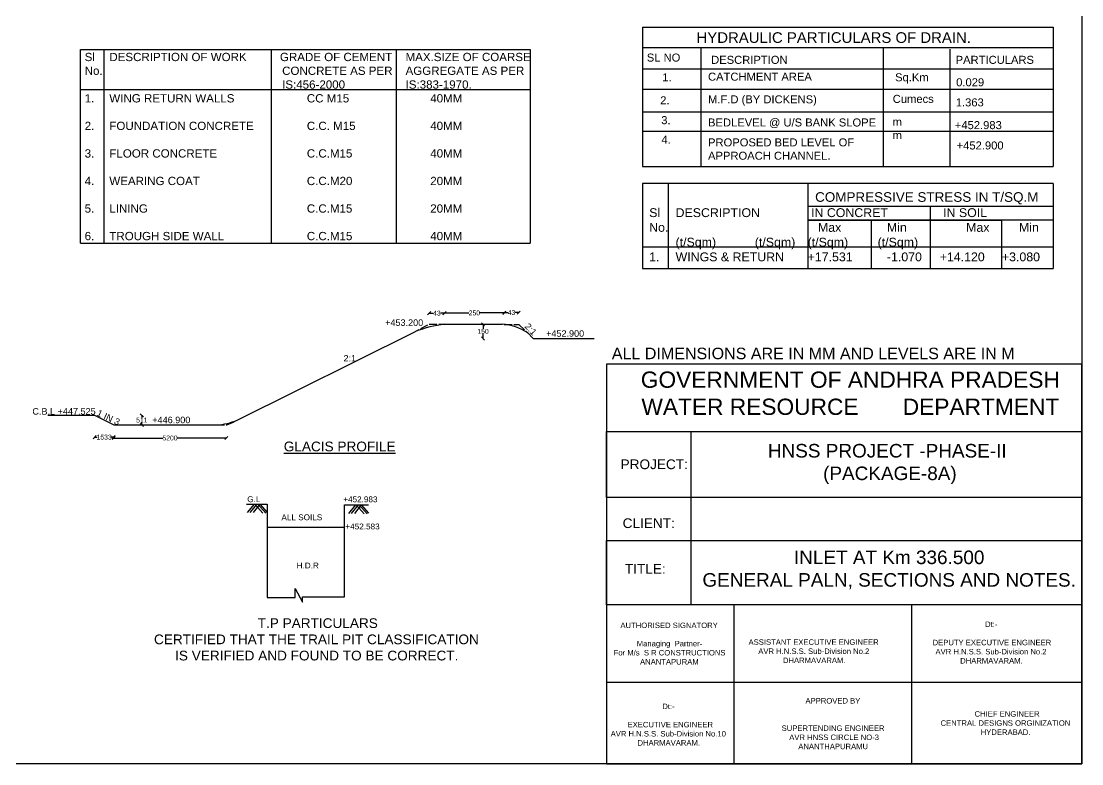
# Model space of a CAD drawing. Header units: millimetres. Extents: x 5124 to 3346086, y 2311 to 45968935.
# Drawn here: x 3313183 to 3345871, y 45924010 to 45946910 of the extents above; entities that cross this region are included whole.
import ezdxf

# ---------------------------------------------------------------- set-up
doc = ezdxf.new("R2010")
doc.units = ezdxf.units.MM
doc.header["$MEASUREMENT"] = 0
doc.linetypes.add('ACAD_ISO02W100', pattern=[15, 12, -3])
for name, color, linetype in [('DIMENSION', 7, 'Continuous'), ('DRAWING', 7, 'Continuous'), ('TEXT', 7, 'Continuous')]:
    doc.layers.add(name, color=color, linetype=linetype)
doc.styles.get("Standard").update_dxf_attribs({"font": 'arial.ttf', "height": 150})
doc.dimstyles.get("Standard").update_dxf_attribs({"dimtxt": 200, "dimasz": 110, "dimexe": 0.18, "dimexo": 0.0625, "dimgap": 0.09, "dimtad": 0, "dimtih": 1, "dimtoh": 1, "dimdec": 0, "dimzin": 0, "dimdsep": 46, "dimtxsty": 'Standard', "dimblk": 'OBLIQUE', "dimcen": 0.09, "dimse1": 1, "dimse2": 1, "dimadec": 0, "dimazin": 0, "dimtfac": 1, "dimtdec": 0, "dimtofl": 0, "dimtmove": 0, "dimatfit": 3, "dimfxl": 1, "dimtolj": 1, "dimtzin": 0, "dimarcsym": 0})

# ---------------------------------------------------------------- blocks, each defined once
blk = doc.blocks.new('_Oblique')
at = {"color": 0, "linetype": 'ByBlock', "lineweight": -2}
blk.add_line((-0.5, -0.5), (0.5, 0.5), dxfattribs=at)
blk = doc.blocks.new('*D68')
at = {"layer": 'Defpoints', "color": 0, "transparency": 16777216}
for p in [(3326229, 45937907), (3325757, 45937568), (3326229, 45937562)]:
    blk.add_point(p, dxfattribs=at)
at = {"layer": 'DIMENSION', "color": 0, "lineweight": -2, "transparency": 16777216}
for p, q in [((3325757, 45937907), (3325882, 45937907)), ((3326229, 45937907), (3326103, 45937907))]:
    blk.add_line(p, q, dxfattribs=at)
at = {"layer": 'DIMENSION', "color": 0, "lineweight": -2, "transparency": 16777216, "xscale": 95, "yscale": 95, "zscale": 95, "rotation": 180}
blk.add_blockref('_Oblique', (3325757, 45937907), dxfattribs=at)
at = {"layer": 'DIMENSION', "color": 0, "lineweight": -2, "transparency": 16777216, "xscale": 95, "yscale": 95, "zscale": 95}
blk.add_blockref('_Oblique', (3326229, 45937907), dxfattribs=at)
at = {"layer": 'DIMENSION', "color": 0, "transparency": 16777216, "insert": (3325993, 45937907), "char_height": 150, "attachment_point": 5}
blk.add_mtext('\\A1;43', dxfattribs=at)
blk = doc.blocks.new('*D69')
at = {"layer": 'Defpoints', "color": 0, "transparency": 16777216}
for p in [(3328071, 45937913), (3326229, 45937562), (3328071, 45937558)]:
    blk.add_point(p, dxfattribs=at)
at = {"layer": 'DIMENSION', "color": 0, "lineweight": -2, "transparency": 16777216}
for p, q in [((3326229, 45937913), (3326983, 45937913)), ((3328071, 45937913), (3327317, 45937913))]:
    blk.add_line(p, q, dxfattribs=at)
at = {"layer": 'DIMENSION', "color": 0, "lineweight": -2, "transparency": 16777216, "xscale": 95, "yscale": 95, "zscale": 95, "rotation": 180}
blk.add_blockref('_Oblique', (3326229, 45937913), dxfattribs=at)
at = {"layer": 'DIMENSION', "color": 0, "lineweight": -2, "transparency": 16777216, "xscale": 95, "yscale": 95, "zscale": 95}
blk.add_blockref('_Oblique', (3328071, 45937913), dxfattribs=at)
at = {"layer": 'DIMENSION', "color": 0, "transparency": 16777216, "insert": (3327150, 45937913), "char_height": 150, "attachment_point": 5}
blk.add_mtext('\\A1;250', dxfattribs=at)
blk = doc.blocks.new('*D70')
at = {"layer": 'Defpoints', "color": 0, "transparency": 16777216}
for p in [(3328519, 45937924), (3328071, 45937558), (3328519, 45937558)]:
    blk.add_point(p, dxfattribs=at)
at = {"layer": 'DIMENSION', "color": 0, "lineweight": -2, "transparency": 16777216}
for p, q in [((3328071, 45937924), (3328185, 45937924)), ((3328519, 45937924), (3328406, 45937924))]:
    blk.add_line(p, q, dxfattribs=at)
at = {"layer": 'DIMENSION', "color": 0, "lineweight": -2, "transparency": 16777216, "xscale": 95, "yscale": 95, "zscale": 95, "rotation": 180}
blk.add_blockref('_Oblique', (3328071, 45937924), dxfattribs=at)
at = {"layer": 'DIMENSION', "color": 0, "lineweight": -2, "transparency": 16777216, "xscale": 95, "yscale": 95, "zscale": 95}
blk.add_blockref('_Oblique', (3328519, 45937924), dxfattribs=at)
at = {"layer": 'DIMENSION', "color": 0, "transparency": 16777216, "insert": (3328295, 45937924), "char_height": 150, "attachment_point": 5}
blk.add_mtext('\\A1;43', dxfattribs=at)
blk = doc.blocks.new('*D71')
at = {"layer": 'Defpoints', "color": 0, "transparency": 16777216}
for p in [(3327396, 45937562), (3327396, 45937126), (3327418, 45937126)]:
    blk.add_point(p, dxfattribs=at)
at = {"layer": 'DIMENSION', "color": 0, "lineweight": -2, "transparency": 16777216}
for p, q in [((3327418, 45937562), (3327418, 45937421)), ((3327418, 45937126), (3327418, 45937267))]:
    blk.add_line(p, q, dxfattribs=at)
at = {"layer": 'DIMENSION', "color": 0, "lineweight": -2, "transparency": 16777216, "xscale": 95, "yscale": 95, "zscale": 95}
for p, rotation in [((3327418, 45937562), 90), ((3327418, 45937126), 270)]:
    blk.add_blockref('_Oblique', p, dxfattribs=dict(at, rotation=rotation))
at = {"layer": 'DIMENSION', "color": 0, "transparency": 16777216, "insert": (3327418, 45937344), "char_height": 150, "attachment_point": 5}
blk.add_mtext('\\A1;150', dxfattribs=at)
blk = doc.blocks.new('*D72')
at = {"layer": 'Defpoints', "color": 0, "transparency": 16777216}
for p in [(3316034, 45934460), (3319504, 45934453), (3319504, 45934056)]:
    blk.add_point(p, dxfattribs=at)
at = {"layer": 'DIMENSION', "color": 0, "lineweight": -2, "transparency": 16777216}
for p, q in [((3316034, 45934056), (3317546, 45934056)), ((3319504, 45934056), (3317993, 45934056))]:
    blk.add_line(p, q, dxfattribs=at)
at = {"layer": 'DIMENSION', "color": 0, "lineweight": -2, "transparency": 16777216, "xscale": 95, "yscale": 95, "zscale": 95, "rotation": 180}
blk.add_blockref('_Oblique', (3316034, 45934056), dxfattribs=at)
at = {"layer": 'DIMENSION', "color": 0, "lineweight": -2, "transparency": 16777216, "xscale": 95, "yscale": 95, "zscale": 95}
blk.add_blockref('_Oblique', (3319504, 45934056), dxfattribs=at)
at = {"layer": 'DIMENSION', "color": 0, "transparency": 16777216, "insert": (3317769, 45934056), "char_height": 150, "attachment_point": 5}
blk.add_mtext('\\A1;5200', dxfattribs=at)
blk = doc.blocks.new('*D73')
at = {"layer": 'Defpoints', "color": 0, "transparency": 16777216}
for p in [(3315444, 45934761), (3316034, 45934460), (3315444, 45934083)]:
    blk.add_point(p, dxfattribs=at)
at = {"layer": 'DIMENSION', "color": 0, "lineweight": -2, "transparency": 16777216}
for p, q in [((3315444, 45934083), (3315522, 45934083)), ((3316034, 45934083), (3315956, 45934083))]:
    blk.add_line(p, q, dxfattribs=at)
at = {"layer": 'DIMENSION', "color": 0, "lineweight": -2, "transparency": 16777216, "xscale": 95, "yscale": 95, "zscale": 95, "rotation": 180}
blk.add_blockref('_Oblique', (3315444, 45934083), dxfattribs=at)
at = {"layer": 'DIMENSION', "color": 0, "lineweight": -2, "transparency": 16777216, "xscale": 95, "yscale": 95, "zscale": 95}
blk.add_blockref('_Oblique', (3316034, 45934083), dxfattribs=at)
at = {"layer": 'DIMENSION', "color": 0, "transparency": 16777216, "insert": (3315739, 45934083), "char_height": 150, "attachment_point": 5}
blk.add_mtext('\\A1;1533', dxfattribs=at)
blk = doc.blocks.new('*D74')
at = {"layer": 'Defpoints', "color": 0, "transparency": 16777216}
for p in [(3316900, 45934758), (3316955, 45934758), (3316955, 45934460)]:
    blk.add_point(p, dxfattribs=at)
at = {"layer": 'DIMENSION', "color": 0, "lineweight": -2, "transparency": 16777216}
for p, q in [((3316900, 45934758), (3316900, 45934686)), ((3316900, 45934460), (3316900, 45934532))]:
    blk.add_line(p, q, dxfattribs=at)
at = {"layer": 'DIMENSION', "color": 0, "lineweight": -2, "transparency": 16777216, "xscale": 95, "yscale": 95, "zscale": 95}
for p, rotation in [((3316900, 45934758), 90), ((3316900, 45934460), 270)]:
    blk.add_blockref('_Oblique', p, dxfattribs=dict(at, rotation=rotation))
at = {"layer": 'DIMENSION', "color": 0, "transparency": 16777216, "insert": (3316900, 45934609), "char_height": 150, "attachment_point": 5}
blk.add_mtext('\\A1;511', dxfattribs=at)

msp = doc.modelspace()

# ---------------------------------------------------------------- linework, layer by layer
at = {"layer": 'DRAWING'}
msp.add_lwpolyline([(3264109.7, 45968935), (3345870.9, 45968935), (3345870.9, 45924009.6), (3264109.7, 45924009.6)], close=True, dxfattribs=at)
for points in [[(3319842.6, 45934605.6), (3325332.6, 45937341)], [(3326229, 45937562.3), (3328009.9, 45937562.3)], [(3328792.7, 45937298.4), (3328965.1, 45937122.7), (3330844.5, 45937122.7)], [(3314004.2, 45934760.6), (3315444.2, 45934760.6), (3316034.2, 45934459.7), (3319204.4, 45934459.7)], [(3320125.9, 45932014.7), (3320767.7, 45932014.7), (3320767.7, 45929335.7)], [(3320366.1, 45932014.7), (3320151.4, 45931755.8)], [(3320446.8, 45932014.7), (3320232.1, 45931755.8)], [(3320542.8, 45932014.7), (3320328.1, 45931755.8)], [(3320385.1, 45932014.7), (3320627.5, 45931742.6)], [(3320478.5, 45932014.7), (3320721, 45931742.6)], [(3320542.8, 45932014.7), (3320767.7, 45931762.4)], [(3323147.8, 45929335.7), (3323147.8, 45931991.5), (3323890.5, 45931991.5)], [(3323489, 45931991.5), (3323274.3, 45931732.6)], [(3323569.7, 45931991.5), (3323355, 45931732.6)], [(3323665.7, 45931991.5), (3323451, 45931732.6)], [(3323508, 45931991.5), (3323750.4, 45931719.5)], [(3323601.4, 45931991.5), (3323843.9, 45931719.5)], [(3323665.7, 45931991.5), (3323890.6, 45931739.3)], [(3320767.7, 45931308.8), (3323147.8, 45931308.8)], [(3320767.7, 45930023.2), (3320767.7, 45929138.5), (3321622.4, 45929138.5), (3321622.4, 45929414.8), (3321852.4, 45928992.3), (3321852.4, 45929157.1), (3323147.8, 45929157.1), (3323147.8, 45930023.2)]]:
    msp.add_lwpolyline(points, dxfattribs=at)
at = {"layer": 'DRAWING', "linetype": 'ACAD_ISO02W100', "ltscale": 20}
for points in [[(3325237.6, 45937293.7), (3325756.9, 45937568), (3326229, 45937562.3)], [(3328071.1, 45937558.1), (3328519.5, 45937558.1), (3328792.7, 45937298.4)], [(3319204.4, 45934459.7), (3319524.7, 45934459.7), (3319842.6, 45934605.6)]]:
    msp.add_lwpolyline(points, dxfattribs=at)
at = {"layer": 'DRAWING'}
for centre, radius, start, end in [((3326651.3, 45933925.8), 3660.9, 96.62501, 111.11375), ((3327937.6, 45936055), 1509, 55.48206, 87.25207), ((3319064.4, 45936541.9), 2086.8, 273.84837, 291.89423)]:
    msp.add_arc(centre, radius, start, end, dxfattribs=at)
at = {"layer": 'TEXT'}
msp.add_line((3344984.9, 45941901.6), (3344984.9, 45939286.6), dxfattribs=at)
at = {"layer": 'TEXT', "ltscale": 0.02}
for points in [[(3332327.1, 45946723.2), (3344984.9, 45946723.2)], [(3332327.1, 45946102.4), (3344984.9, 45946102.4)], [(3334125.7, 45946102.4), (3334125.7, 45942426.2)], [(3339748.8, 45946102.4), (3339748.8, 45942426.2)], [(3341801, 45946051.8), (3341801, 45942426.2)], [(3332327.1, 45945439.1), (3344984.9, 45945439.1)], [(3332327.1, 45944811.7), (3344984.9, 45944811.7)], [(3332327.1, 45944112.6), (3344984.9, 45944112.6)], [(3332327.1, 45943521), (3344984.9, 45943521)], [(3332327.1, 45942426.2), (3344984.9, 45942426.2)]]:
    msp.add_lwpolyline(points, dxfattribs=at)
at = {"layer": 'TEXT'}
for points in [[(3332327.1, 45946723.2), (3332327.1, 45942426.2)], [(3344984.9, 45946723.2), (3344984.9, 45942426.2)], [(3328872.9, 45944797.4), (3315005.7, 45944797.4), (3315005.7, 45946036.8), (3328872.9, 45946036.8)], [(3315005.7, 45940066.2), (3315005.7, 45946036.8), (3328872.9, 45946036.8), (3328872.9, 45940066.2)], [(3315733.1, 45946036.8), (3315733.1, 45940066.2)], [(3320890.5, 45946036.8), (3320890.5, 45940066.2)], [(3324741, 45946036.8), (3324741, 45940066.2)], [(3337428, 45941901.6), (3332327.1, 45941901.6), (3332327.1, 45939286.6)], [(3333126.6, 45941901.6), (3333126.6, 45939286.6)], [(3344984.9, 45941901.6), (3337428, 45941901.6)], [(3337428, 45941901.6), (3337428, 45939286.6)], [(3337428, 45941901.6), (3337428, 45939286.6)], [(3337428, 45941209.4), (3344984.9, 45941209.4), (3344984.9, 45940772.6), (3337428, 45940772.6)], [(3341197.6, 45941209.4), (3341197.6, 45939286.6)], [(3337428, 45940772.6), (3343396.7, 45940772.6)], [(3339383.5, 45940772.6), (3339383.5, 45939286.6)], [(3343396.7, 45940772.6), (3343396.7, 45939286.6)], [(3315005.7, 45940066.2), (3328872.9, 45940066.2)], [(3344984.9, 45939941.5), (3332327.1, 45939941.5)], [(3332327.1, 45939286.6), (3344984.9, 45939286.6)], [(3333821.7, 45934256.2), (3333821.7, 45928916)], [(3335150.2, 45928916), (3335150.2, 45924009.6)], [(3340627.2, 45928916), (3340627.2, 45924009.6)], [(3331220.2, 45926528.8), (3345870.9, 45926528.8)]]:
    msp.add_lwpolyline(points, dxfattribs=at)
for points in [[(3345870.9, 45936332.1), (3331220.2, 45936332.1), (3331220.2, 45924009.6), (3345870.9, 45924009.6)], [(3331220.2, 45934256.2), (3345870.9, 45934256.2), (3345870.9, 45932224.9), (3331220.2, 45932224.9)], [(3331220.2, 45930898.4), (3345870.9, 45930898.4), (3345870.9, 45928916), (3331220.2, 45928916)]]:
    msp.add_lwpolyline(points, close=True, dxfattribs=at)

# ---------------------------------------------------------------- texts
for s, p in [('G.L', (3320150, 45932078.4)), ('+452.983', (3323108.9, 45932075.7)), ('ALL SOILS', (3321203.5, 45931521.1)), ('+452.583', (3323175.1, 45931238.2)), ('H.D.R', (3321672.8, 45930034.5))]:
    msp.add_text(s, height=180, dxfattribs=at).set_placement(p)
at = {"layer": 'TEXT', "attachment_point": 1}
for s, insert, char_height, width in [('\\PHYDRAULIC PARTICULARS OF DRAIN.', (3333996.7, 45947117.9), 329.199, 14000.535), ('{\\H1.3398x;Sl^IDESCRIPTION OF WORK^I       GRADE OF CEMENT ^IMAX.SIZE OF COARSE\\PNo.^I^I^I^I^I^I^I^I\\H0.99998x;CONCRETE AS PER ^IAGGREGATE AS PER\\P^I^I^I^I^I^I^I^IIS:456-2000^I^I^IIS:383-1970.\\P1.^IWING RETURN WALLS ^I^I^ICC M15^I^I^I^I40MM\\P^I\\P2.^IFOUNDATION CONCRETE^I^I^IC.C. M15^I^I^I^I40MM\\P\\P3.^IFLOOR CONCRETE^I^I^I^IC.C.M15^I^I^I^I40MM\\P\\P4.^IWEARING COAT^I^I^I^I^IC.C.M20^I^I^I^I20MM\\P\\P5.^ILINING^I^I^I^I^I^I^IC.C.M15^I^I^I^I20MM\\P\\P6.^ITROUGH SIDE WALL^I^I^I^IC.C.M15^I^I^I^I40MM}', (3315139.1, 45945933.9), 190.196, 13719.853), (' SL NO', (3332368.8, 45945911.8), 246.9, 1820.488), (' DESCRIPTION ', (3334351.7, 45945842), 246.899, 4207.841), ('PARTICULARS', (3341983.2, 45945842), 246.899, 3924.79), ('1.', (3332940.8, 45945302), 246.9, 364.481), ('CATCHMENT AREA', (3334351.7, 45945322.4), 246.899, 6884.418), ('Sq.Km', (3340117.7, 45945302.9), 246.9, 1638.629), ('0.029', (3341998.7, 45945150.2), 246.9, 1358.889), ('2.', (3332877.6, 45944595.1), 246.9, 364.481), ('M.F.D (BY DICKENS)', (3334351.7, 45944623.3), 246.899, 6852.905), (' Cumecs \\P ', (3339948.2, 45944637.4), 246.9, 1540.269), ('\\P1.363', (3341986.9, 45944941.1), 246.9, 1681.251), ('3.', (3332908.4, 45943981.5), 246.9, 364.481), ('BEDLEVEL @ U/S BANK SLOPE', (3334351.7, 45943910.7), 246.899, 5869.609), ('m \\Pm ', (3340040.4, 45943931.3), 246.9, 290.34), ('+452.983', (3341957.8, 45943828.9), 246.9, 899.268), ('4.', (3332917.4, 45943384.5), 246.9, 364.481), ('PROPOSED BED LEVEL OF APPROACH CHANNEL.', (3334351.7, 45943296.5), 246.899, 5236.783), ('+452.900', (3342013.1, 45943201.5), 246.9, 1129.079), ('{\\H1.4574x; ^I^I^I^I^I^I  COMPRESSIVE STRESS IN T/SQ.M\\P\\H0.91933x;Sl^IDESCRIPTION^I^I IN CONCRET^I^I IN SOIL^I^I^I^I\\PNo.^I^I^I^I^I^I   Max^I^IMin^I^I^IMax^I^IMin^I^I^I^I^I^I^I^I  ^I^I^I^I^I^I(t/Sqm)^I^I(t/Sqm)^I(t/Sqm)^I     (t/Sqm)\\P\\H0.9999x;1.^IWINGS & RETURN\\H1.0001x;^I+17.531  ^I^I-1.070^I+14.120     +3.080^I\\P }', (3332537.1, 45941636.6), 203.5203, 18202.576), ('+453.200', (3324399.7, 45937713.9), 200, 2497.634), ('+452.900', (3329360.2, 45937378.7), 200, 2497.634), ('ALL DIMENSIONS ARE IN MM AND LEVELS ARE IN M', (3331386.5, 45936840.9), 353.847, 12627.501), ('2:1', (3323116.3, 45936616), 200, 2497.634), ('C.B.L +447.525', (3313528.8, 45934978), 200, 2497.634), ('+446.900', (3317223.4, 45934713.1), 200, 2497.634), ('\\pi12.653;{\\LGLACIS PROFILE}', (3321263.5, 45933945.7), 300, 3427.42), ('PROJECT:', (3331657.5, 45933396.1), 300.12, 2800.262), ('CLIENT:', (3331721, 45931579.6), 300.12, 2800.262), ('\\pi3589.7;INLET AT Km 336.500\\P\\pi768.77;GENERAL PALN, SECTIONS AND NOTES.', (3333410, 45930585.9), 417.748, 12968.036), ('TITLE:', (3331790.1, 45930173.1), 300.12, 1627.457), ('\\pi3486.9; T.P PARTICULARS\\P\\pi406.82;CERTIFIED THAT THE TRAIL PIT CLASSIFICATION\\P\\pi1057.4;IS VERIFIED AND FOUND TO BE CORRECT.', (3316869, 45928497.4), 300, 10771.151), ('\\pi2738.4;AUTHORISED SIGNATORY\\P\\pi4238.5;\\P\\pi3241.1;Managing  Partner-\\P\\pi2530.7;For M/s  S R CONSTRUCTIONS\\P\\pi3342.9;ANANTAPURAM', (3328913.1, 45928364.3), 168.888, 8476.996), ('\\pi4061.3;Dt:-  \\P\\pi4238.5;\\P\\pi2378.4; DEPUTY EXECUTIVE ENGINEER\\P\\pi2533.6;AVR H.N.S.S. Sub-Division No.2\\P\\pi3294.3;DHARMAVARAM.', (3338828.6, 45928397.4), 168.888, 8476.996), ('\\pi4238.5;\\P\\P\\pi2234.1;ASSISTANT EXECUTIVE ENGINEER\\P\\pi2533.6;AVR H.N.S.S. Sub-Division No.2\\P\\pi3294.3;DHARMAVARAM.', (3333366.6, 45928410.6), 168.888, 8476.996), ('\\pi740.8;APPROVED BY\\P\\pi1585.6;\\P\\pi1520;  \\P\\pi6.1438;SUPERTENDING ENGINEER                \\P\\pi175.03; AVR HNSS CIRCLE NO-3 \\P\\pi520.18;ANANTHAPURAMU', (3336614.1, 45926037.3), 168.888, 3171.163), ('\\pi4061.3;Dt:- \\P\\pi4238.5;\\P\\pi2856.9;  EXECUTIVE ENGINEER\\P\\pi2467.4;AVR H.N.S.S. Sub-Division No.10\\P\\pi3294.3;DHARMAVARAM.', (3328883.2, 45925865.3), 168.888, 8476.996), ('\\pi4238.5;\\P\\pi3171.6;  CHIEF ENGINEER\\P\\pi2254.9;CENTRAL DESIGNS ORGINIZATION\\P\\pi3491.2;HYDERABAD.', (3339264.5, 45925914.1), 168.888, 8476.996)]:
    msp.add_mtext(s, dxfattribs=dict(at, insert=insert, char_height=char_height, width=width))
at = {"layer": 'TEXT', "char_height": 200, "attachment_point": 1}
for s, insert, width, rotation in [('2:1', (3328829.4, 45937621.4), 2497.634, 313.19978), ('1 IN 3', (3315577, 45934938.5), 774.613, 334.7185)]:
    msp.add_mtext(s, dxfattribs=dict(at, insert=insert, width=width, rotation=rotation))
at = {"layer": 'TEXT', "color": 7, "width": 14296.374, "attachment_point": 5}
for s, insert, char_height in [('GOVERNMENT OF ANDHRA PRADESH\\PWATER RESOURCE       DEPARTMENT', (3338737.7, 45935434.3), 501.297), ('HNSS PROJECT -PHASE-II\\P (PACKAGE-8A)', (3339875.8, 45933253.1), 417.748)]:
    msp.add_mtext(s, dxfattribs=dict(at, insert=insert, char_height=char_height))

# ---------------------------------------------------------------- dimensions: what is measured, and where the dimension line sits
at = {"layer": 'DIMENSION'}
for base, p1, p2, text, picture, middle in [((3326229, 45937907.1), (3325756.9, 45937568), (3326229, 45937562.3), '43', '*D68', (3325992.9, 45937907.1)), ((3328071.1, 45937912.8), (3326229, 45937562.3), (3328071.1, 45937558.1), '250', '*D69', (3327150.1, 45937912.8)), ((3328519.5, 45937924.2), (3328071.1, 45937558.1), (3328519.5, 45937558.1), '43', '*D70', (3328295.3, 45937924.2)), ((3315444.2, 45934082.7), (3316034.2, 45934459.7), (3315444.2, 45934760.6), '1533', '*D73', (3315739.2, 45934082.7)), ((3319504.5, 45934056.2), (3316034.2, 45934459.7), (3319504.5, 45934452.9), '5200', '*D72', (3317769.4, 45934056.2))]:
    dim = msp.add_linear_dim(base=base, p1=p1, p2=p2, text=text, dimstyle='Standard', override={"dimtxt": 150, "dimasz": 95, "dimarcsym": 1}, dxfattribs=at)
    dim.commit()
    dim.dimension.update_dxf_attribs({"geometry": picture, "text_midpoint": middle})
for base, p1, p2, text, picture, middle in [((3327418.1, 45937125.7), (3327396, 45937562.3), (3327396, 45937125.7), '150', '*D71', (3327418.1, 45937344)), ((3316900.4, 45934758.3), (3316955.1, 45934459.7), (3316955.1, 45934758.3), '511', '*D74', (3316900.4, 45934609))]:
    dim = msp.add_linear_dim(base=base, p1=p1, p2=p2, angle=90, text=text, dimstyle='Standard', override={"dimtxt": 150, "dimasz": 95, "dimarcsym": 1}, dxfattribs=at)
    dim.commit()
    dim.dimension.update_dxf_attribs({"geometry": picture, "text_midpoint": middle})

doc.saveas('drawing.dxf')
